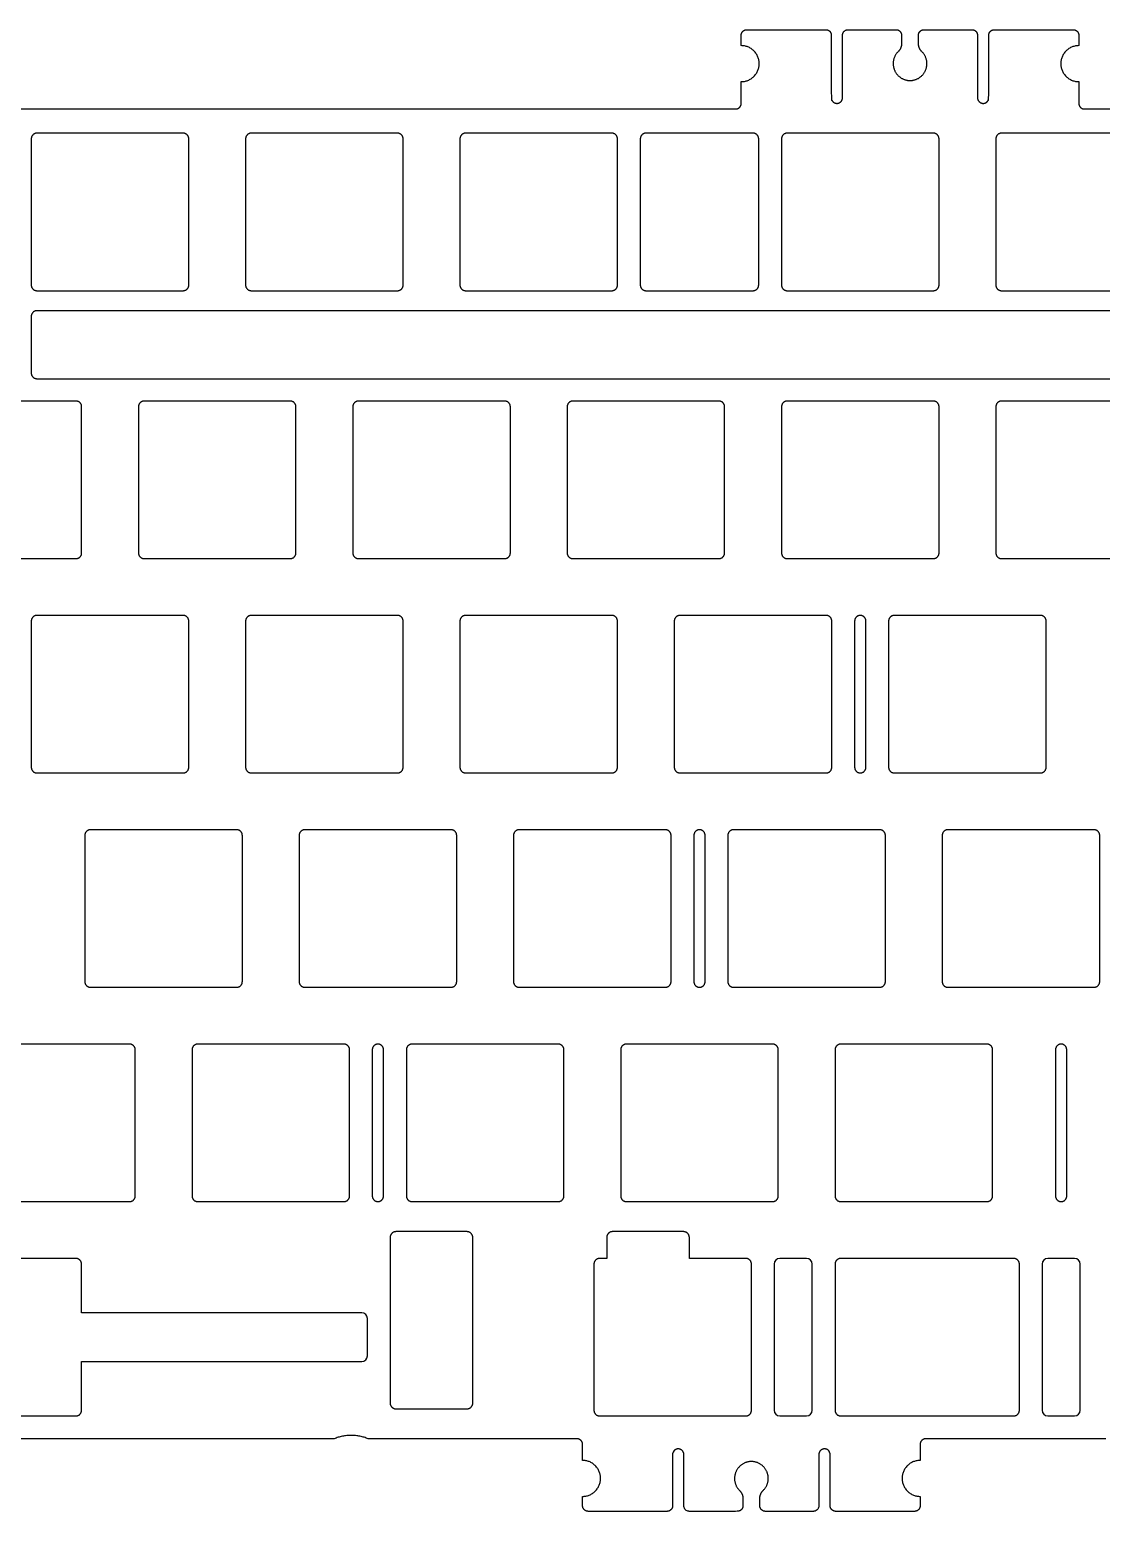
# Model space of a CAD drawing. Header units: millimetres. Extents: x 0 to 347, y 0 to 132.
# Drawn here: x 145.2 to 240.4, y 0 to 131.7 of the extents above; entities that cross this region are included whole.
import ezdxf

# ---------------------------------------------------------------- set-up
doc = ezdxf.new("R2010")
doc.units = ezdxf.units.MM
doc.layers.add('默认', color=7, linetype='Continuous', true_color=0x000000)

msp = doc.modelspace()

# ---------------------------------------------------------------- linework, layer by layer
at = {"layer": '默认'}
for p, q in [((208.4, 125.14), (208.4, 127.07)), ((238.4, 127.07), (238.4, 125.14)), ((214.21, 22.48), (211.83, 22.48)), ((238.02, 22.48), (235.64, 22.48)), ((211.33, 21.98), (211.33, 8.98)), ((214.71, 8.98), (214.71, 21.98)), ((235.14, 21.98), (235.14, 8.98)), ((238.52, 8.98), (238.52, 21.98)), ((175.17, 13.81), (175.17, 17.15)), ((211.83, 8.48), (214.21, 8.48)), ((235.64, 8.48), (238.02, 8.48)), ((194.3, 4.53), (194.3, 5.95))]:
    msp.add_line(p, q, dxfattribs=at)
for points in [[(196.44, 24.33), (196.44, 22.48), (195.81, 22.48)], [(208.81, 22.48), (203.79, 22.48), (203.79, 24.33)], [(174.67, 17.65), (149.77, 17.65), (149.77, 21.98)], [(149.77, 8.98), (149.77, 13.31), (174.67, 13.31)]]:
    msp.add_lwpolyline(points, dxfattribs=at)
for centre, start, end in [((211.83, 21.98), 90, 180), ((214.21, 21.98), 0, 90), ((235.64, 21.98), 90, 180), ((238.02, 21.98), 0, 90), ((174.67, 17.15), 0, 90), ((174.67, 13.81), 270, 0), ((211.83, 8.98), 180, 270), ((214.21, 8.98), 270, 0), ((235.64, 8.98), 180, 270), ((238.02, 8.98), 270, 0)]:
    msp.add_arc(centre, 0.5, start, end, dxfattribs=at)
for points, weights, knots in [([(208.4, 131.19), (208.4, 131.4), (208.55, 131.55), (208.7, 131.69), (208.9, 131.69)], [1, 0.92387948544, 1, 0.92387948544, 1], [451.8374076, 451.8374076, 451.8374076, 452.2301068, 452.2301068, 452.622806, 452.622806, 452.622806]), ([(215.9, 131.69), (216.11, 131.69), (216.26, 131.55), (216.4, 131.4), (216.4, 131.19)], [1, 0.923879360951, 1, 0.923879360951, 1], [458.7477964, 458.7477964, 458.7477964, 459.1404959, 459.1404959, 459.5331955, 459.5331955, 459.5331955]), ([(216.4, 131.19), (216.4, 129.65), (216.4, 125.64), (216.4, 125.43), (216.55, 125.29), (216.7, 125.14), (216.9, 125.14), (217.4, 125.14), (217.4, 125.64)], [1, 1, 1, 0.923879313885, 1, 0.923879313885, 1, 0.707107589127, 1], [459.533195, 459.533195, 459.533195, 463.538869, 463.538869, 463.931569, 463.931569, 464.324269, 464.324269, 465.109666, 465.109666, 465.109666]), ([(217.4, 125.64), (217.4, 129.65), (217.4, 131.19), (217.4, 131.69), (217.9, 131.69)], [1, 1, 1, 0.707106931133, 1], [465.109666, 465.109666, 465.109666, 469.115343, 469.115343, 469.900741, 469.900741, 469.900741]), ([(224.15, 131.19), (224.15, 131.4), (224.3, 131.55), (224.45, 131.69), (224.65, 131.69)], [1, 0.923804026725, 1, 0.923804026725, 1], [484.6707605, 484.6707605, 484.6707605, 485.0636569, 485.0636569, 485.4565532, 485.4565532, 485.4565532]), ([(228.9, 131.69), (229.4, 131.69), (229.4, 131.19), (229.4, 129.65), (229.4, 125.64)], [1, 0.707107589151, 1, 1, 1], [489.706169, 489.706169, 489.706169, 490.491566, 490.491566, 494.497244, 494.497244, 494.497244]), ([(229.4, 125.64), (229.4, 125.14), (229.9, 125.14), (230.11, 125.14), (230.26, 125.29), (230.4, 125.43), (230.4, 125.64), (230.4, 129.65), (230.4, 131.19)], [1, 0.707107589127, 1, 0.923879313885, 1, 0.923879313885, 1, 1, 1], [494.497244, 494.497244, 494.497244, 495.282641, 495.282641, 495.675341, 495.675341, 496.068041, 496.068041, 500.073715, 500.073715, 500.073715]), ([(230.4, 131.19), (230.4, 131.4), (230.55, 131.55), (230.7, 131.69), (230.9, 131.69)], [1, 0.923879313879, 1, 0.923879313879, 1], [500.0737146, 500.0737146, 500.0737146, 500.4664143, 500.4664143, 500.859114, 500.859114, 500.859114]), ([(208.4, 127.07), (210, 127.07), (210, 128.67), (210, 130.27), (208.4, 130.27)], [1, 0.707111860992, 1.00001436791, 0.707111860992, 1], [446.142301, 446.142301, 446.142301, 448.655575, 448.655575, 451.168849, 451.168849, 451.168849]), ([(222.35, 129.74), (221.63, 129.03), (222.02, 128.1), (222.4, 127.17), (223.4, 127.17), (224.41, 127.17), (224.79, 128.1), (225.17, 129.03), (224.45, 129.74)], [1, 0.830077996869, 1, 0.830077996869, 1, 0.830077996869, 1, 0.830077996868, 1], [476.256617, 476.256617, 476.256617, 478.031264, 478.031264, 479.80591, 479.80591, 481.580556, 481.580556, 483.355203, 483.355203, 483.355203]), ([(238.4, 130.27), (236.8, 130.27), (236.8, 128.67), (236.8, 127.07), (238.4, 127.07)], [1, 0.707114400908, 1.00002155194, 0.707114400908, 1], [508.438061, 508.438061, 508.438061, 510.951335, 510.951335, 513.464609, 513.464609, 513.464609]), ([(207.9, 124.64), (208.11, 124.64), (208.26, 124.79), (208.4, 124.93), (208.4, 125.14)], [1, 0.923879135233, 1, 0.923879135233, 1], [443.4301175, 443.4301175, 443.4301175, 443.8228176, 443.8228176, 444.2155178, 444.2155178, 444.2155178]), ([(219.48, 79.13), (219.48, 79.63), (218.98, 79.63), (218.48, 79.63), (218.48, 79.13)], [1, 0.707106781187, 1, 0.707106781187, 1], [7839.905686, 7839.905686, 7839.905686, 7840.691084, 7840.691084, 7841.476483, 7841.476483, 7841.476483]), ([(218.48, 66.13), (218.48, 65.63), (218.98, 65.63), (219.48, 65.63), (219.48, 66.13)], [1, 0.707106781187, 1, 0.707106781187, 1], [7825.33489, 7825.33489, 7825.33489, 7826.120288, 7826.120288, 7826.905686, 7826.905686, 7826.905686]), ([(205.19, 60.08), (205.19, 60.58), (204.69, 60.58), (204.19, 60.58), (204.19, 60.08)], [1, 0.707106781187, 1, 0.707106781187, 1], [7869.047279, 7869.047279, 7869.047279, 7869.832677, 7869.832677, 7870.618075, 7870.618075, 7870.618075]), ([(204.19, 47.08), (204.19, 46.58), (204.69, 46.58), (205.19, 46.58), (205.19, 47.08)], [1, 0.707106781187, 1, 0.707106781187, 1], [7854.476483, 7854.476483, 7854.476483, 7855.261881, 7855.261881, 7856.047279, 7856.047279, 7856.047279]), ([(176.61, 41.03), (176.61, 41.53), (176.11, 41.53), (175.61, 41.53), (175.61, 41.03)], [1, 0.707106781187, 1, 0.707106781187, 1], [7898.188871, 7898.188871, 7898.188871, 7898.97427, 7898.97427, 7899.759668, 7899.759668, 7899.759668]), ([(237.33, 41.03), (237.33, 41.53), (236.83, 41.53), (236.33, 41.53), (236.33, 41.03)], [1, 0.707106781187, 1, 0.707106781187, 1], [7839.905686, 7839.905686, 7839.905686, 7840.691084, 7840.691084, 7841.476483, 7841.476483, 7841.476483]), ([(175.61, 28.03), (175.61, 27.53), (176.11, 27.53), (176.61, 27.53), (176.61, 28.03)], [1, 0.707106781187, 1, 0.707106781187, 1], [7883.618075, 7883.618075, 7883.618075, 7884.403473, 7884.403473, 7885.188871, 7885.188871, 7885.188871]), ([(236.33, 28.03), (236.33, 27.53), (236.83, 27.53), (237.33, 27.53), (237.33, 28.03)], [1, 0.707106781187, 1, 0.707106781187, 1], [7825.33489, 7825.33489, 7825.33489, 7826.120288, 7826.120288, 7826.905686, 7826.905686, 7826.905686]), ([(203.3, 5.05), (203.3, 5.55), (202.8, 5.55), (202.6, 5.55), (202.45, 5.41), (202.3, 5.26), (202.3, 5.05), (202.3, 2.2), (202.3, 0.5)], [1, 0.707107589127, 1, 0.923879313885, 1, 0.923879313885, 1, 1, 1], [989.336281, 989.336281, 989.336281, 990.121678, 990.121678, 990.514377, 990.514377, 990.907077, 990.907077, 993.727498, 993.727498, 993.727498]), ([(216.3, 0.5), (216.3, 2.2), (216.3, 5.05), (216.3, 5.26), (216.16, 5.41), (216.01, 5.55), (215.8, 5.55), (215.3, 5.55), (215.3, 5.05)], [1, 1, 1, 0.923879313885, 1, 0.923879313885, 1, 0.707107589127, 1], [957.083351, 957.083351, 957.083351, 959.903772, 959.903772, 960.296471, 960.296471, 960.689171, 960.689171, 961.474568, 961.474568, 961.474568]), ([(194.3, 1.33), (195.9, 1.33), (195.9, 2.93), (195.9, 4.53), (194.3, 4.53)], [1, 0.707122020711, 1.00004310435, 0.707122020711, 1], [1001.91521, 1001.91521, 1001.91521, 1004.428484, 1004.428484, 1006.941758, 1006.941758, 1006.941758]), ([(208.55, 0.5), (208.55, 0.29), (208.41, 0.15), (208.26, 0), (208.05, 0), (205.93, 0), (203.8, 0), (203.3, 0), (203.3, 0.5), (203.3, 2.01), (203.3, 5.05)], [1, 0.923804026725, 1, 0.923804026725, 1, 1, 1, 0.707107589081, 1, 1, 1], [980.27273, 980.27273, 980.27273, 980.665626, 980.665626, 981.058522, 981.058522, 985.308138, 985.308138, 986.093535, 986.093535, 989.336281, 989.336281, 989.336281]), ([(210.35, 1.86), (211.07, 2.56), (210.69, 3.49), (210.31, 4.43), (209.3, 4.43), (208.3, 4.43), (207.92, 3.49), (207.53, 2.56), (208.25, 1.86)], [1, 0.830077996868, 1, 0.830077996868, 1, 0.830077996868, 1, 0.830077996869, 1], [971.858586, 971.858586, 971.858586, 973.633233, 973.633233, 975.407879, 975.407879, 977.182526, 977.182526, 978.957172, 978.957172, 978.957172]), ([(215.3, 5.05), (215.3, 2.01), (215.3, 0.5), (215.3, 0), (214.8, 0), (212.68, 0), (210.55, 0), (210.05, 0), (210.05, 0.5)], [1, 1, 1, 0.707106931282, 1, 1, 1, 0.70710739093, 1], [961.474568, 961.474568, 961.474568, 964.717312, 964.717312, 965.50271, 965.50271, 969.75272, 969.75272, 970.538117, 970.538117, 970.538117]), ([(224.3, 4.53), (222.7, 4.53), (222.7, 2.93), (222.7, 1.33), (224.3, 1.33)], [1, 0.707119480768, 1.00003592016, 0.707119480768, 1], [943.86909, 943.86909, 943.86909, 946.382365, 946.382365, 948.895639, 948.895639, 948.895639]), ([(202.3, 0.5), (202.3, 0.29), (202.16, 0.15), (202.01, 0), (201.8, 0)], [1, 0.923879313886, 1, 0.923879313886, 1], [993.7274979, 993.7274979, 993.7274979, 994.1201976, 994.1201976, 994.5128972, 994.5128972, 994.5128972]), ([(216.8, 0), (216.6, 0), (216.45, 0.15), (216.3, 0.29), (216.3, 0.5)], [1, 0.923879313886, 1, 0.923879313886, 1], [956.2979514, 956.2979514, 956.2979514, 956.690651, 956.690651, 957.0833507, 957.0833507, 957.0833507])]:
    msp.add_rational_spline(points, weights, degree=2, knots=knots, dxfattribs=at)
for points in [[(208.4, 130.27), (208.4, 130.73), (208.4, 131.19)], [(208.9, 131.69), (212.4, 131.69), (215.9, 131.69)], [(217.9, 131.69), (220.03, 131.69), (222.15, 131.69)], [(222.65, 131.19), (222.65, 130.82), (222.65, 130.45)], [(224.15, 130.45), (224.15, 130.82), (224.15, 131.19)], [(224.65, 131.69), (226.78, 131.69), (228.9, 131.69)], [(230.9, 131.69), (234.4, 131.69), (237.9, 131.69)], [(238.4, 131.19), (238.4, 130.73), (238.4, 130.27)], [(140.92, 124.64), (174.42, 124.64), (207.9, 124.64)], [(238.9, 124.64), (267.13, 124.64), (295.35, 124.64)], [(158.8, 122.49), (152.3, 122.49), (145.8, 122.49)], [(177.85, 122.49), (171.35, 122.49), (164.85, 122.49)], [(196.9, 122.49), (190.4, 122.49), (183.9, 122.49)], [(209.45, 122.49), (204.69, 122.49), (199.93, 122.49)], [(225.48, 122.49), (218.98, 122.49), (212.48, 122.49)], [(244.53, 122.49), (238.03, 122.49), (231.53, 122.49)], [(145.3, 121.99), (145.3, 115.49), (145.3, 108.99)], [(159.3, 108.99), (159.3, 115.49), (159.3, 121.99)], [(164.35, 121.99), (164.35, 115.49), (164.35, 108.99)], [(178.35, 108.99), (178.35, 115.49), (178.35, 121.99)], [(183.4, 121.99), (183.4, 115.49), (183.4, 108.99)], [(197.4, 108.99), (197.4, 115.49), (197.4, 121.99)], [(199.43, 121.99), (199.43, 115.49), (199.43, 108.99)], [(209.95, 108.99), (209.95, 115.49), (209.95, 121.99)], [(211.98, 121.99), (211.98, 115.49), (211.98, 108.99)], [(225.98, 108.99), (225.98, 115.49), (225.98, 121.99)], [(231.03, 121.99), (231.03, 115.49), (231.03, 108.99)], [(145.8, 108.49), (152.3, 108.49), (158.8, 108.49)], [(164.85, 108.49), (171.35, 108.49), (177.85, 108.49)], [(183.9, 108.49), (190.4, 108.49), (196.9, 108.49)], [(199.93, 108.49), (204.69, 108.49), (209.45, 108.49)], [(212.48, 108.49), (218.98, 108.49), (225.48, 108.49)], [(231.53, 108.49), (238.03, 108.49), (244.53, 108.49)], [(282.63, 106.71), (214.91, 106.71), (145.8, 106.71)], [(145.3, 106.21), (145.3, 103.69), (145.3, 101.17)], [(145.8, 100.67), (214.91, 100.67), (282.63, 100.67)], [(149.28, 98.68), (142.78, 98.68), (136.28, 98.68)], [(149.78, 85.18), (149.78, 91.68), (149.78, 98.18)], [(154.83, 98.18), (154.83, 91.68), (154.83, 85.18)], [(168.33, 98.68), (161.83, 98.68), (155.33, 98.68)], [(168.82, 85.18), (168.82, 91.68), (168.82, 98.18)], [(173.88, 98.18), (173.88, 91.68), (173.88, 85.18)], [(187.38, 98.68), (180.88, 98.68), (174.38, 98.68)], [(187.88, 85.18), (187.88, 91.68), (187.88, 98.18)], [(192.93, 98.18), (192.93, 91.68), (192.93, 85.18)], [(206.43, 98.68), (199.93, 98.68), (193.43, 98.68)], [(206.92, 85.18), (206.92, 91.68), (206.92, 98.18)], [(211.98, 98.18), (211.98, 91.68), (211.98, 85.18)], [(225.48, 98.68), (218.98, 98.68), (212.48, 98.68)], [(225.98, 85.18), (225.98, 91.68), (225.98, 98.18)], [(231.03, 98.18), (231.03, 91.68), (231.03, 85.18)], [(244.53, 98.68), (238.03, 98.68), (231.53, 98.68)], [(136.28, 84.68), (142.78, 84.68), (149.28, 84.68)], [(155.33, 84.68), (161.83, 84.68), (168.33, 84.68)], [(174.38, 84.68), (180.88, 84.68), (187.38, 84.68)], [(193.43, 84.68), (199.93, 84.68), (206.43, 84.68)], [(212.48, 84.68), (218.98, 84.68), (225.48, 84.68)], [(231.53, 84.68), (238.03, 84.68), (244.53, 84.68)], [(145.3, 79.13), (145.3, 72.63), (145.3, 66.13)], [(158.8, 79.63), (152.3, 79.63), (145.8, 79.63)], [(159.3, 66.13), (159.3, 72.63), (159.3, 79.13)], [(164.35, 79.13), (164.35, 72.63), (164.35, 66.13)], [(177.85, 79.63), (171.35, 79.63), (164.85, 79.63)], [(178.35, 66.13), (178.35, 72.63), (178.35, 79.13)], [(183.4, 79.13), (183.4, 72.63), (183.4, 66.13)], [(196.9, 79.63), (190.4, 79.63), (183.9, 79.63)], [(197.4, 66.13), (197.4, 72.63), (197.4, 79.13)], [(202.45, 79.13), (202.45, 72.63), (202.45, 66.13)], [(215.95, 79.63), (209.45, 79.63), (202.95, 79.63)], [(216.45, 66.13), (216.45, 72.63), (216.45, 79.13)], [(218.48, 79.13), (218.48, 72.63), (218.48, 66.13)], [(219.48, 66.13), (219.48, 72.63), (219.48, 79.13)], [(221.5, 79.13), (221.5, 72.63), (221.5, 66.13)], [(235, 79.63), (228.5, 79.63), (222, 79.63)], [(235.5, 66.13), (235.5, 72.63), (235.5, 79.13)], [(145.8, 65.63), (152.3, 65.63), (158.8, 65.63)], [(164.85, 65.63), (171.35, 65.63), (177.85, 65.63)], [(183.9, 65.63), (190.4, 65.63), (196.9, 65.63)], [(202.95, 65.63), (209.45, 65.63), (215.95, 65.63)], [(222, 65.63), (228.5, 65.63), (235, 65.63)], [(163.56, 60.58), (157.06, 60.58), (150.56, 60.58)], [(182.61, 60.58), (176.11, 60.58), (169.61, 60.58)], [(201.66, 60.58), (195.16, 60.58), (188.66, 60.58)], [(220.71, 60.58), (214.21, 60.58), (207.71, 60.58)], [(239.76, 60.58), (233.26, 60.58), (226.76, 60.58)], [(150.06, 60.08), (150.06, 53.58), (150.06, 47.08)], [(164.06, 47.08), (164.06, 53.58), (164.06, 60.08)], [(169.11, 60.08), (169.11, 53.58), (169.11, 47.08)], [(183.11, 47.08), (183.11, 53.58), (183.11, 60.08)], [(188.16, 60.08), (188.16, 53.58), (188.16, 47.08)], [(202.16, 47.08), (202.16, 53.58), (202.16, 60.08)], [(204.19, 60.08), (204.19, 53.58), (204.19, 47.08)], [(205.19, 47.08), (205.19, 53.58), (205.19, 60.08)], [(207.21, 60.08), (207.21, 53.58), (207.21, 47.08)], [(221.21, 47.08), (221.21, 53.58), (221.21, 60.08)], [(226.26, 60.08), (226.26, 53.58), (226.26, 47.08)], [(240.26, 47.08), (240.26, 53.58), (240.26, 60.08)], [(150.56, 46.58), (157.06, 46.58), (163.56, 46.58)], [(169.61, 46.58), (176.11, 46.58), (182.61, 46.58)], [(188.66, 46.58), (195.16, 46.58), (201.66, 46.58)], [(207.71, 46.58), (214.21, 46.58), (220.71, 46.58)], [(226.76, 46.58), (233.26, 46.58), (239.76, 46.58)], [(154.04, 41.53), (147.54, 41.53), (141.04, 41.53)], [(154.54, 28.03), (154.54, 34.53), (154.54, 41.03)], [(159.59, 41.03), (159.59, 34.53), (159.59, 28.03)], [(173.09, 41.53), (166.59, 41.53), (160.09, 41.53)], [(173.59, 28.03), (173.59, 34.53), (173.59, 41.03)], [(175.61, 41.03), (175.61, 34.53), (175.61, 28.03)], [(176.61, 28.03), (176.61, 34.53), (176.61, 41.03)], [(178.64, 41.03), (178.64, 34.53), (178.64, 28.03)], [(192.14, 41.53), (185.64, 41.53), (179.14, 41.53)], [(192.64, 28.03), (192.64, 34.53), (192.64, 41.03)], [(197.69, 41.03), (197.69, 34.53), (197.69, 28.03)], [(211.19, 41.53), (204.69, 41.53), (198.19, 41.53)], [(211.69, 28.03), (211.69, 34.53), (211.69, 41.03)], [(216.74, 41.03), (216.74, 34.53), (216.74, 28.03)], [(230.24, 41.53), (223.74, 41.53), (217.24, 41.53)], [(230.74, 28.03), (230.74, 34.53), (230.74, 41.03)], [(236.33, 41.03), (236.33, 34.53), (236.33, 28.03)], [(237.33, 28.03), (237.33, 34.53), (237.33, 41.03)], [(141.04, 27.53), (147.54, 27.53), (154.04, 27.53)], [(160.09, 27.53), (166.59, 27.53), (173.09, 27.53)], [(179.14, 27.53), (185.64, 27.53), (192.14, 27.53)], [(198.19, 27.53), (204.69, 27.53), (211.19, 27.53)], [(217.24, 27.53), (223.74, 27.53), (230.24, 27.53)], [(177.19, 24.33), (177.19, 16.98), (177.19, 9.63)], [(184.02, 24.86), (180.87, 24.86), (177.72, 24.86)], [(184.54, 9.63), (184.54, 16.98), (184.54, 24.33)], [(203.26, 24.86), (200.11, 24.86), (196.96, 24.86)], [(149.27, 22.48), (136.82, 22.48), (124.37, 22.48)], [(232.62, 22.48), (224.93, 22.48), (217.24, 22.48)], [(195.31, 21.98), (195.31, 15.48), (195.31, 8.98)], [(209.31, 8.98), (209.31, 15.48), (209.31, 21.98)], [(216.74, 21.98), (216.74, 15.48), (216.74, 8.98)], [(233.12, 8.98), (233.12, 15.48), (233.12, 21.98)], [(124.37, 8.48), (136.82, 8.48), (149.27, 8.48)], [(177.72, 9.11), (180.87, 9.11), (184.02, 9.11)], [(195.81, 8.48), (202.31, 8.48), (208.81, 8.48)], [(217.24, 8.48), (224.93, 8.48), (232.62, 8.48)], [(172.21, 6.45), (139.43, 6.45), (106.65, 6.45)], [(193.8, 6.45), (184.53, 6.45), (175.25, 6.45)], [(224.3, 5.95), (224.3, 5.5), (224.3, 4.53)], [(240.81, 6.45), (232.68, 6.45), (224.8, 6.45)], [(194.3, 0.5), (194.3, 0.91), (194.3, 1.33)], [(224.3, 1.33), (224.3, 0.91), (224.3, 0.5)], [(201.8, 0), (198.3, 0), (194.8, 0)], [(208.55, 1.14), (208.55, 0.82), (208.55, 0.5)], [(210.05, 0.5), (210.05, 0.82), (210.05, 1.14)], [(223.8, 0), (220.3, 0), (216.8, 0)]]:
    msp.add_open_spline(points, degree=2, dxfattribs=at)
for points, weights in [([(222.15, 131.69), (222.65, 131.69), (222.65, 131.19)], [1, 0.70710739093, 1]), ([(222.65, 130.45), (222.65, 130.03), (222.35, 129.74)], [1, 0.921954445729, 1]), ([(224.45, 129.74), (224.15, 130.03), (224.15, 130.45)], [1, 0.921954445729, 1]), ([(237.9, 131.69), (238.4, 131.69), (238.4, 131.19)], [1, 0.707106781184, 1]), ([(238.4, 125.14), (238.4, 124.64), (238.9, 124.64)], [1, 0.707106781126, 1]), ([(145.8, 122.49), (145.3, 122.49), (145.3, 121.99)], [1, 0.707106781187, 1]), ([(159.3, 121.99), (159.3, 122.49), (158.8, 122.49)], [1, 0.707106781187, 1]), ([(164.85, 122.49), (164.35, 122.49), (164.35, 121.99)], [1, 0.707106781187, 1]), ([(178.35, 121.99), (178.35, 122.49), (177.85, 122.49)], [1, 0.707106781187, 1]), ([(183.9, 122.49), (183.4, 122.49), (183.4, 121.99)], [1, 0.707106781187, 1]), ([(197.4, 121.99), (197.4, 122.49), (196.9, 122.49)], [1, 0.707106781187, 1]), ([(199.93, 122.49), (199.43, 122.49), (199.43, 121.99)], [1, 0.707106781187, 1]), ([(209.95, 121.99), (209.95, 122.49), (209.45, 122.49)], [1, 0.707106781187, 1]), ([(212.48, 122.49), (211.98, 122.49), (211.98, 121.99)], [1, 0.707106781187, 1]), ([(225.98, 121.99), (225.98, 122.49), (225.48, 122.49)], [1, 0.707106781187, 1]), ([(231.53, 122.49), (231.03, 122.49), (231.03, 121.99)], [1, 0.707106781187, 1]), ([(145.3, 108.99), (145.3, 108.49), (145.8, 108.49)], [1, 0.707106781187, 1]), ([(158.8, 108.49), (159.3, 108.49), (159.3, 108.99)], [1, 0.707106781187, 1]), ([(164.35, 108.99), (164.35, 108.49), (164.85, 108.49)], [1, 0.707106781187, 1]), ([(177.85, 108.49), (178.35, 108.49), (178.35, 108.99)], [1, 0.707106781187, 1]), ([(183.4, 108.99), (183.4, 108.49), (183.9, 108.49)], [1, 0.707106781187, 1]), ([(196.9, 108.49), (197.4, 108.49), (197.4, 108.99)], [1, 0.707106781187, 1]), ([(199.43, 108.99), (199.43, 108.49), (199.93, 108.49)], [1, 0.707106781187, 1]), ([(209.45, 108.49), (209.95, 108.49), (209.95, 108.99)], [1, 0.707106781187, 1]), ([(211.98, 108.99), (211.98, 108.49), (212.48, 108.49)], [1, 0.707106781187, 1]), ([(225.48, 108.49), (225.98, 108.49), (225.98, 108.99)], [1, 0.707106781187, 1]), ([(231.03, 108.99), (231.03, 108.49), (231.53, 108.49)], [1, 0.707106781187, 1]), ([(145.8, 106.71), (145.3, 106.71), (145.3, 106.21)], [1, 0.707106781187, 1]), ([(145.3, 101.17), (145.3, 100.67), (145.8, 100.67)], [1, 0.707106781187, 1]), ([(149.78, 98.18), (149.78, 98.68), (149.28, 98.68)], [1, 0.707106781188, 1]), ([(155.33, 98.68), (154.83, 98.68), (154.83, 98.18)], [1, 0.707106781186, 1]), ([(168.82, 98.18), (168.82, 98.68), (168.33, 98.68)], [1, 0.707106781189, 1]), ([(174.38, 98.68), (173.88, 98.68), (173.88, 98.18)], [1, 0.707106781187, 1]), ([(187.88, 98.18), (187.88, 98.68), (187.38, 98.68)], [1, 0.707106781189, 1]), ([(193.43, 98.68), (192.93, 98.68), (192.93, 98.18)], [1, 0.707106781186, 1]), ([(206.92, 98.18), (206.92, 98.68), (206.43, 98.68)], [1, 0.707106781186, 1]), ([(212.48, 98.68), (211.98, 98.68), (211.98, 98.18)], [1, 0.707106781187, 1]), ([(225.98, 98.18), (225.98, 98.68), (225.48, 98.68)], [1, 0.707106781188, 1]), ([(231.53, 98.68), (231.03, 98.68), (231.03, 98.18)], [1, 0.707106781187, 1]), ([(149.28, 84.68), (149.78, 84.68), (149.78, 85.18)], [1, 0.707106781186, 1]), ([(154.83, 85.18), (154.83, 84.68), (155.33, 84.68)], [1, 0.707106781185, 1]), ([(168.33, 84.68), (168.82, 84.68), (168.82, 85.18)], [1, 0.707106781188, 1]), ([(173.88, 85.18), (173.88, 84.68), (174.38, 84.68)], [1, 0.707106781185, 1]), ([(187.38, 84.68), (187.88, 84.68), (187.88, 85.18)], [1, 0.707106781186, 1]), ([(192.93, 85.18), (192.93, 84.68), (193.43, 84.68)], [1, 0.707106781184, 1]), ([(206.43, 84.68), (206.92, 84.68), (206.92, 85.18)], [1, 0.707106781186, 1]), ([(211.98, 85.18), (211.98, 84.68), (212.48, 84.68)], [1, 0.707106781187, 1]), ([(225.48, 84.68), (225.98, 84.68), (225.98, 85.18)], [1, 0.707106781185, 1]), ([(231.03, 85.18), (231.03, 84.68), (231.53, 84.68)], [1, 0.707106781188, 1]), ([(145.8, 79.63), (145.3, 79.63), (145.3, 79.13)], [1, 0.707106781186, 1]), ([(159.3, 79.13), (159.3, 79.63), (158.8, 79.63)], [1, 0.707106781187, 1]), ([(164.85, 79.63), (164.35, 79.63), (164.35, 79.13)], [1, 0.707106781187, 1]), ([(178.35, 79.13), (178.35, 79.63), (177.85, 79.63)], [1, 0.707106781187, 1]), ([(183.9, 79.63), (183.4, 79.63), (183.4, 79.13)], [1, 0.707106781187, 1]), ([(197.4, 79.13), (197.4, 79.63), (196.9, 79.63)], [1, 0.707106781187, 1]), ([(202.95, 79.63), (202.45, 79.63), (202.45, 79.13)], [1, 0.707106781187, 1]), ([(216.45, 79.13), (216.45, 79.63), (215.95, 79.63)], [1, 0.707106781188, 1]), ([(222, 79.63), (221.5, 79.63), (221.5, 79.13)], [1, 0.707106781187, 1]), ([(235.5, 79.13), (235.5, 79.63), (235, 79.63)], [1, 0.707106781189, 1]), ([(145.3, 66.13), (145.3, 65.63), (145.8, 65.63)], [1, 0.707106781186, 1]), ([(158.8, 65.63), (159.3, 65.63), (159.3, 66.13)], [1, 0.707106781185, 1]), ([(164.35, 66.13), (164.35, 65.63), (164.85, 65.63)], [1, 0.707106781186, 1]), ([(177.85, 65.63), (178.35, 65.63), (178.35, 66.13)], [1, 0.707106781185, 1]), ([(183.4, 66.13), (183.4, 65.63), (183.9, 65.63)], [1, 0.707106781186, 1]), ([(196.9, 65.63), (197.4, 65.63), (197.4, 66.13)], [1, 0.707106781185, 1]), ([(202.45, 66.13), (202.45, 65.63), (202.95, 65.63)], [1, 0.707106781185, 1]), ([(215.95, 65.63), (216.45, 65.63), (216.45, 66.13)], [1, 0.707106781188, 1]), ([(221.5, 66.13), (221.5, 65.63), (222, 65.63)], [1, 0.707106781183, 1]), ([(235, 65.63), (235.5, 65.63), (235.5, 66.13)], [1, 0.707106781186, 1]), ([(150.56, 60.58), (150.06, 60.58), (150.06, 60.08)], [1, 0.707106781183, 1]), ([(164.06, 60.08), (164.06, 60.58), (163.56, 60.58)], [1, 0.707106781188, 1]), ([(169.61, 60.58), (169.11, 60.58), (169.11, 60.08)], [1, 0.707106781184, 1]), ([(183.11, 60.08), (183.11, 60.58), (182.61, 60.58)], [1, 0.707106781186, 1]), ([(188.66, 60.58), (188.16, 60.58), (188.16, 60.08)], [1, 0.707106781188, 1]), ([(202.16, 60.08), (202.16, 60.58), (201.66, 60.58)], [1, 0.707106781186, 1]), ([(207.71, 60.58), (207.21, 60.58), (207.21, 60.08)], [1, 0.707106781187, 1]), ([(221.21, 60.08), (221.21, 60.58), (220.71, 60.58)], [1, 0.707106781186, 1]), ([(226.76, 60.58), (226.26, 60.58), (226.26, 60.08)], [1, 0.707106781186, 1]), ([(240.26, 60.08), (240.26, 60.58), (239.76, 60.58)], [1, 0.707106781187, 1]), ([(150.06, 47.08), (150.06, 46.58), (150.56, 46.58)], [1, 0.707106781183, 1]), ([(163.56, 46.58), (164.06, 46.58), (164.06, 47.08)], [1, 0.707106781188, 1]), ([(169.11, 47.08), (169.11, 46.58), (169.61, 46.58)], [1, 0.707106781186, 1]), ([(182.61, 46.58), (183.11, 46.58), (183.11, 47.08)], [1, 0.707106781185, 1]), ([(188.16, 47.08), (188.16, 46.58), (188.66, 46.58)], [1, 0.707106781186, 1]), ([(201.66, 46.58), (202.16, 46.58), (202.16, 47.08)], [1, 0.707106781187, 1]), ([(207.21, 47.08), (207.21, 46.58), (207.71, 46.58)], [1, 0.707106781186, 1]), ([(220.71, 46.58), (221.21, 46.58), (221.21, 47.08)], [1, 0.707106781186, 1]), ([(226.26, 47.08), (226.26, 46.58), (226.76, 46.58)], [1, 0.707106781183, 1]), ([(239.76, 46.58), (240.26, 46.58), (240.26, 47.08)], [1, 0.707106781186, 1]), ([(154.54, 41.03), (154.54, 41.53), (154.04, 41.53)], [1, 0.707106781189, 1]), ([(160.09, 41.53), (159.59, 41.53), (159.59, 41.03)], [1, 0.707106781189, 1]), ([(173.59, 41.03), (173.59, 41.53), (173.09, 41.53)], [1, 0.707106781188, 1]), ([(179.14, 41.53), (178.64, 41.53), (178.64, 41.03)], [1, 0.707106781188, 1]), ([(192.64, 41.03), (192.64, 41.53), (192.14, 41.53)], [1, 0.70710678119, 1]), ([(198.19, 41.53), (197.69, 41.53), (197.69, 41.03)], [1, 0.707106781186, 1]), ([(211.69, 41.03), (211.69, 41.53), (211.19, 41.53)], [1, 0.707106781189, 1]), ([(217.24, 41.53), (216.74, 41.53), (216.74, 41.03)], [1, 0.707106781185, 1]), ([(230.74, 41.03), (230.74, 41.53), (230.24, 41.53)], [1, 0.707106781188, 1]), ([(154.04, 27.53), (154.54, 27.53), (154.54, 28.03)], [1, 0.707106781186, 1]), ([(159.59, 28.03), (159.59, 27.53), (160.09, 27.53)], [1, 0.707106781187, 1]), ([(173.09, 27.53), (173.59, 27.53), (173.59, 28.03)], [1, 0.707106781186, 1]), ([(178.64, 28.03), (178.64, 27.53), (179.14, 27.53)], [1, 0.707106781185, 1]), ([(192.14, 27.53), (192.64, 27.53), (192.64, 28.03)], [1, 0.707106781188, 1]), ([(197.69, 28.03), (197.69, 27.53), (198.19, 27.53)], [1, 0.707106781185, 1]), ([(211.19, 27.53), (211.69, 27.53), (211.69, 28.03)], [1, 0.707106781185, 1]), ([(216.74, 28.03), (216.74, 27.53), (217.24, 27.53)], [1, 0.707106781186, 1]), ([(230.24, 27.53), (230.74, 27.53), (230.74, 28.03)], [1, 0.707106781185, 1]), ([(177.72, 24.86), (177.19, 24.86), (177.19, 24.33)], [1, 0.707106781186, 1]), ([(184.54, 24.33), (184.54, 24.86), (184.02, 24.86)], [1, 0.707106781187, 1]), ([(196.96, 24.86), (196.44, 24.86), (196.44, 24.33)], [1, 0.707106781186, 1]), ([(203.79, 24.33), (203.79, 24.86), (203.26, 24.86)], [1, 0.707106781187, 1]), ([(149.77, 21.98), (149.77, 22.48), (149.27, 22.48)], [1, 0.707106781182, 1]), ([(195.81, 22.48), (195.31, 22.48), (195.31, 21.98)], [1, 0.707106781187, 1]), ([(209.31, 21.98), (209.31, 22.48), (208.81, 22.48)], [1, 0.707106781187, 1]), ([(217.24, 22.48), (216.74, 22.48), (216.74, 21.98)], [1, 0.707106781188, 1]), ([(233.12, 21.98), (233.12, 22.48), (232.62, 22.48)], [1, 0.707106781186, 1]), ([(177.19, 9.63), (177.19, 9.11), (177.72, 9.11)], [1, 0.707106781186, 1]), ([(184.02, 9.11), (184.54, 9.11), (184.54, 9.63)], [1, 0.707106781186, 1]), ([(149.27, 8.48), (149.77, 8.48), (149.77, 8.98)], [1, 0.707106781183, 1]), ([(195.31, 8.98), (195.31, 8.48), (195.81, 8.48)], [1, 0.707106781186, 1]), ([(208.81, 8.48), (209.31, 8.48), (209.31, 8.98)], [1, 0.707106781186, 1]), ([(216.74, 8.98), (216.74, 8.48), (217.24, 8.48)], [1, 0.707106781185, 1]), ([(232.62, 8.48), (233.12, 8.48), (233.12, 8.98)], [1, 0.707106781184, 1]), ([(175.25, 6.45), (173.73, 7.08), (172.21, 6.45)], [1, 0.924932058316, 1]), ([(194.3, 5.95), (194.3, 6.45), (193.8, 6.45)], [1, 0.707106781169, 1]), ([(224.8, 6.45), (224.3, 6.45), (224.3, 5.95)], [1, 0.707106785136, 1]), ([(208.25, 1.86), (208.55, 1.56), (208.55, 1.14)], [1, 0.921954445728, 1]), ([(210.05, 1.14), (210.05, 1.56), (210.35, 1.86)], [1, 0.921954445729, 1]), ([(194.8, 0), (194.3, 0), (194.3, 0.5)], [1, 0.707106781186, 1]), ([(224.3, 0.5), (224.3, 0), (223.8, 0)], [1, 0.707106781178, 1])]:
    msp.add_rational_spline(points, weights, degree=2, dxfattribs=at)

doc.saveas('drawing.dxf')
